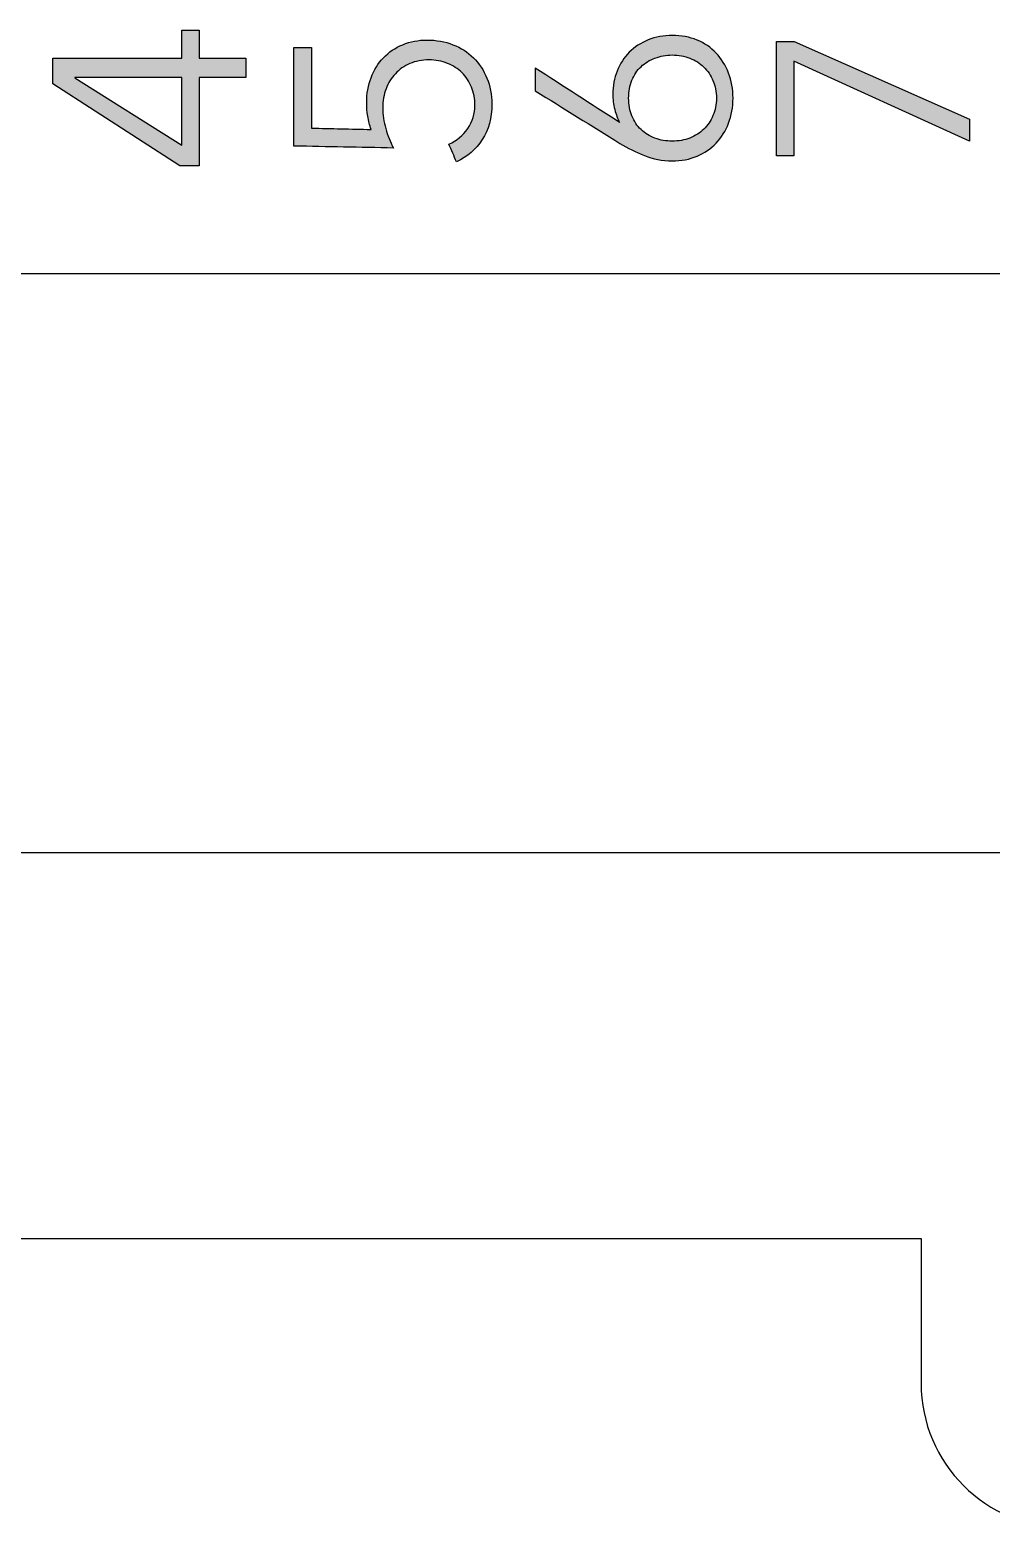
# Model space of a CAD drawing. Header units: millimetres. Extents: x 1 to 204, y 1 to 161.
# Drawn here: x 140.01 to 149.97, y 1 to 16.53 of the extents above; entities that cross this region are included whole.
import ezdxf

# ---------------------------------------------------------------- set-up
doc = ezdxf.new("R2010")
doc.units = ezdxf.units.MM
doc.header["$MEASUREMENT"] = 0
doc.layers.add('cut', color=1, linetype='Continuous', true_color=0xff0000)
doc.layers.add('raster', color=178, linetype='Continuous', true_color=0x000000)

msp = doc.modelspace()

# ---------------------------------------------------------------- hatches: boundary and pattern name
at = {"layer": 'raster'}
h = msp.add_hatch(color=256, dxfattribs=at)
h.paths.add_polyline_path([(141.589, 16.232), (141.589, 16.525), (141.767, 16.525), (141.767, 16.232), (142.25, 16.232), (142.25, 16.034), (141.767, 16.034), (141.767, 15.119), (141.569, 15.119), (140.25, 15.966), (140.25, 16.232)], flags=0)
h.paths.add_polyline_path([(140.479, 16.034), (141.589, 16.034), (141.589, 15.331), (140.479, 16.028)], flags=0)
h = msp.add_hatch(color=256, dxfattribs=at)
h.paths.add_polyline_path([(146.123, 15.568), (146.129, 15.573), (146.126, 15.576), (146.124, 15.579), (146.12, 15.585), (146.116, 15.592), (146.112, 15.598), (146.109, 15.605), (146.105, 15.613), (146.102, 15.62), (146.098, 15.628), (146.095, 15.636), (146.092, 15.644), (146.089, 15.653), (146.086, 15.662), (146.083, 15.671), (146.08, 15.681), (146.075, 15.701), (146.07, 15.721), (146.066, 15.741), (146.063, 15.761), (146.06, 15.781), (146.058, 15.801), (146.056, 15.82), (146.055, 15.84), (146.055, 15.859), (146.055, 15.875), (146.056, 15.891), (146.057, 15.907), (146.058, 15.923), (146.059, 15.938), (146.061, 15.954), (146.064, 15.969), (146.066, 15.984), (146.069, 15.999), (146.073, 16.014), (146.076, 16.029), (146.081, 16.043), (146.085, 16.058), (146.09, 16.072), (146.095, 16.086), (146.1, 16.1), (146.106, 16.114), (146.112, 16.128), (146.118, 16.141), (146.125, 16.154), (146.132, 16.167), (146.139, 16.18), (146.147, 16.192), (146.154, 16.204), (146.162, 16.216), (146.171, 16.228), (146.179, 16.24), (146.188, 16.251), (146.197, 16.262), (146.206, 16.273), (146.216, 16.283), (146.226, 16.294), (146.236, 16.304), (146.247, 16.314), (146.257, 16.323), (146.268, 16.333), (146.28, 16.342), (146.291, 16.35), (146.303, 16.359), (146.315, 16.367), (146.327, 16.375), (146.34, 16.382), (146.353, 16.39), (146.366, 16.397), (146.379, 16.404), (146.393, 16.41), (146.407, 16.416), (146.421, 16.422), (146.435, 16.428), (146.45, 16.433), (146.465, 16.438), (146.479, 16.443), (146.494, 16.447), (146.51, 16.451), (146.525, 16.454), (146.541, 16.457), (146.556, 16.46), (146.572, 16.462), (146.588, 16.464), (146.604, 16.466), (146.621, 16.467), (146.637, 16.468), (146.654, 16.469), (146.671, 16.469), (146.688, 16.469), (146.706, 16.468), (146.723, 16.467), (146.74, 16.466), (146.757, 16.464), (146.773, 16.462), (146.79, 16.46), (146.806, 16.457), (146.822, 16.454), (146.838, 16.45), (146.853, 16.446), (146.868, 16.442), (146.884, 16.437), (146.899, 16.432), (146.913, 16.427), (146.928, 16.421), (146.942, 16.415), (146.956, 16.408), (146.97, 16.402), (146.984, 16.394), (146.997, 16.387), (147.01, 16.379), (147.023, 16.371), (147.035, 16.363), (147.048, 16.354), (147.059, 16.345), (147.071, 16.336), (147.083, 16.327), (147.094, 16.317), (147.105, 16.307), (147.115, 16.296), (147.126, 16.285), (147.136, 16.274), (147.146, 16.263), (147.155, 16.251), (147.164, 16.24), (147.173, 16.228), (147.182, 16.215), (147.191, 16.203), (147.199, 16.19), (147.207, 16.177), (147.214, 16.164), (147.222, 16.15), (147.229, 16.136), (147.236, 16.122), (147.242, 16.108), (147.248, 16.094), (147.254, 16.079), (147.26, 16.064), (147.265, 16.049), (147.27, 16.034), (147.275, 16.018), (147.279, 16.003), (147.283, 15.987), (147.286, 15.971), (147.289, 15.955), (147.292, 15.938), (147.294, 15.922), (147.296, 15.905), (147.298, 15.888), (147.299, 15.871), (147.3, 15.854), (147.301, 15.837), (147.301, 15.819), (147.301, 15.802), (147.3, 15.784), (147.299, 15.767), (147.298, 15.75), (147.296, 15.733), (147.294, 15.716), (147.292, 15.7), (147.289, 15.684), (147.286, 15.667), (147.283, 15.651), (147.279, 15.636), (147.275, 15.62), (147.27, 15.605), (147.265, 15.589), (147.26, 15.574), (147.254, 15.559), (147.248, 15.545), (147.242, 15.53), (147.236, 15.516), (147.229, 15.502), (147.222, 15.488), (147.214, 15.475), (147.207, 15.461), (147.199, 15.448), (147.191, 15.436), (147.182, 15.423), (147.173, 15.411), (147.164, 15.399), (147.155, 15.387), (147.146, 15.375), (147.136, 15.364), (147.126, 15.353), (147.115, 15.342), (147.105, 15.332), (147.094, 15.322), (147.083, 15.312), (147.071, 15.302), (147.059, 15.293), (147.048, 15.284), (147.035, 15.275), (147.023, 15.267), (147.01, 15.259), (146.997, 15.251), (146.984, 15.244), (146.97, 15.237), (146.956, 15.23), (146.942, 15.224), (146.928, 15.218), (146.913, 15.212), (146.899, 15.206), (146.884, 15.201), (146.868, 15.197), (146.853, 15.192), (146.838, 15.188), (146.822, 15.185), (146.806, 15.181), (146.79, 15.179), (146.773, 15.176), (146.757, 15.174), (146.74, 15.172), (146.723, 15.171), (146.706, 15.17), (146.688, 15.17), (146.671, 15.169), (146.652, 15.17), (146.632, 15.17), (146.613, 15.171), (146.595, 15.173), (146.576, 15.175), (146.558, 15.177), (146.539, 15.18), (146.521, 15.183), (146.503, 15.186), (146.486, 15.19), (146.468, 15.195), (146.451, 15.2), (146.433, 15.205), (146.416, 15.211), (146.399, 15.217), (146.383, 15.223), (146.35, 15.237), (146.317, 15.251), (146.285, 15.266), (146.253, 15.282), (146.221, 15.298), (146.19, 15.315), (146.159, 15.332), (146.129, 15.35), (145.25, 15.895), (145.25, 16.13)], flags=0)
h.paths.add_polyline_path([(146.671, 15.373), (146.659, 15.373), (146.647, 15.373), (146.635, 15.374), (146.624, 15.375), (146.612, 15.376), (146.601, 15.377), (146.589, 15.379), (146.578, 15.381), (146.567, 15.383), (146.556, 15.385), (146.545, 15.388), (146.534, 15.39), (146.523, 15.393), (146.513, 15.397), (146.502, 15.4), (146.492, 15.404), (146.481, 15.408), (146.471, 15.412), (146.461, 15.417), (146.451, 15.421), (146.442, 15.426), (146.432, 15.431), (146.423, 15.436), (146.414, 15.442), (146.405, 15.447), (146.396, 15.453), (146.388, 15.459), (146.379, 15.466), (146.371, 15.472), (146.363, 15.479), (146.355, 15.486), (146.347, 15.493), (146.34, 15.5), (146.333, 15.508), (146.326, 15.516), (146.319, 15.523), (146.312, 15.532), (146.306, 15.54), (146.299, 15.548), (146.293, 15.557), (146.288, 15.566), (146.282, 15.575), (146.277, 15.585), (146.271, 15.594), (146.266, 15.604), (146.262, 15.614), (146.257, 15.624), (146.253, 15.634), (146.249, 15.645), (146.245, 15.655), (146.241, 15.666), (146.238, 15.677), (146.235, 15.688), (146.232, 15.699), (146.23, 15.711), (146.227, 15.722), (146.225, 15.734), (146.224, 15.746), (146.222, 15.757), (146.221, 15.77), (146.22, 15.782), (146.219, 15.794), (146.219, 15.807), (146.219, 15.819), (146.219, 15.832), (146.219, 15.844), (146.22, 15.857), (146.221, 15.869), (146.222, 15.881), (146.224, 15.893), (146.225, 15.905), (146.227, 15.916), (146.23, 15.928), (146.232, 15.939), (146.235, 15.95), (146.238, 15.961), (146.241, 15.972), (146.245, 15.983), (146.249, 15.994), (146.253, 16.004), (146.257, 16.015), (146.262, 16.025), (146.266, 16.035), (146.271, 16.044), (146.277, 16.054), (146.282, 16.063), (146.288, 16.072), (146.293, 16.081), (146.299, 16.09), (146.306, 16.098), (146.312, 16.107), (146.319, 16.115), (146.326, 16.123), (146.333, 16.131), (146.34, 16.138), (146.347, 16.145), (146.355, 16.153), (146.363, 16.16), (146.371, 16.166), (146.379, 16.173), (146.388, 16.179), (146.396, 16.185), (146.405, 16.191), (146.414, 16.197), (146.423, 16.202), (146.432, 16.207), (146.442, 16.212), (146.451, 16.217), (146.461, 16.222), (146.471, 16.226), (146.481, 16.23), (146.492, 16.234), (146.502, 16.238), (146.513, 16.242), (146.523, 16.245), (146.534, 16.248), (146.545, 16.251), (146.556, 16.253), (146.567, 16.256), (146.578, 16.258), (146.589, 16.26), (146.601, 16.261), (146.612, 16.263), (146.624, 16.264), (146.635, 16.264), (146.647, 16.265), (146.659, 16.265), (146.671, 16.266), (146.683, 16.265), (146.695, 16.265), (146.707, 16.264), (146.719, 16.264), (146.731, 16.262), (146.743, 16.261), (146.754, 16.259), (146.766, 16.257), (146.777, 16.255), (146.788, 16.253), (146.8, 16.25), (146.81, 16.247), (146.821, 16.244), (146.832, 16.241), (146.843, 16.237), (146.853, 16.233), (146.863, 16.229), (146.874, 16.225), (146.884, 16.22), (146.893, 16.215), (146.903, 16.21), (146.912, 16.205), (146.922, 16.199), (146.931, 16.194), (146.94, 16.188), (146.948, 16.182), (146.957, 16.176), (146.965, 16.169), (146.974, 16.163), (146.982, 16.156), (146.989, 16.149), (146.997, 16.141), (147.005, 16.134), (147.012, 16.126), (147.019, 16.118), (147.026, 16.11), (147.033, 16.102), (147.039, 16.094), (147.045, 16.085), (147.052, 16.076), (147.057, 16.067), (147.063, 16.058), (147.069, 16.049), (147.074, 16.04), (147.079, 16.03), (147.084, 16.02), (147.089, 16.01), (147.093, 16), (147.097, 15.99), (147.101, 15.979), (147.105, 15.969), (147.109, 15.958), (147.112, 15.947), (147.115, 15.936), (147.117, 15.925), (147.12, 15.914), (147.122, 15.902), (147.124, 15.891), (147.125, 15.879), (147.126, 15.868), (147.127, 15.856), (147.128, 15.844), (147.128, 15.832), (147.129, 15.819), (147.128, 15.807), (147.128, 15.795), (147.127, 15.783), (147.126, 15.771), (147.125, 15.759), (147.124, 15.747), (147.122, 15.736), (147.12, 15.725), (147.117, 15.713), (147.115, 15.702), (147.112, 15.691), (147.109, 15.68), (147.105, 15.67), (147.101, 15.659), (147.097, 15.649), (147.093, 15.638), (147.089, 15.628), (147.084, 15.618), (147.079, 15.608), (147.074, 15.599), (147.069, 15.589), (147.063, 15.58), (147.057, 15.571), (147.052, 15.562), (147.045, 15.553), (147.039, 15.545), (147.033, 15.536), (147.026, 15.528), (147.019, 15.52), (147.012, 15.512), (147.005, 15.505), (146.997, 15.497), (146.989, 15.49), (146.982, 15.483), (146.974, 15.476), (146.965, 15.469), (146.957, 15.463), (146.948, 15.456), (146.94, 15.45), (146.931, 15.445), (146.922, 15.439), (146.912, 15.434), (146.903, 15.428), (146.893, 15.423), (146.884, 15.418), (146.874, 15.414), (146.863, 15.41), (146.853, 15.405), (146.843, 15.401), (146.832, 15.398), (146.821, 15.394), (146.81, 15.391), (146.8, 15.388), (146.788, 15.386), (146.777, 15.383), (146.766, 15.381), (146.754, 15.379), (146.743, 15.377), (146.731, 15.376), (146.719, 15.375), (146.707, 15.374), (146.695, 15.373), (146.683, 15.373)], flags=0)
for points in [[(142.931, 16.342), (142.931, 15.508), (143.549, 15.494), (143.544, 15.511), (143.539, 15.527), (143.534, 15.544), (143.53, 15.561), (143.526, 15.578), (143.522, 15.596), (143.519, 15.613), (143.516, 15.631), (143.513, 15.649), (143.511, 15.667), (143.509, 15.685), (143.507, 15.702), (143.506, 15.72), (143.505, 15.737), (143.504, 15.754), (143.504, 15.771), (143.504, 15.789), (143.505, 15.806), (143.506, 15.823), (143.507, 15.84), (143.509, 15.857), (143.511, 15.874), (143.513, 15.89), (143.516, 15.907), (143.519, 15.923), (143.522, 15.939), (143.526, 15.955), (143.53, 15.97), (143.534, 15.986), (143.539, 16.001), (143.544, 16.016), (143.549, 16.031), (143.555, 16.046), (143.561, 16.06), (143.568, 16.074), (143.574, 16.088), (143.581, 16.102), (143.589, 16.116), (143.596, 16.129), (143.604, 16.142), (143.612, 16.155), (143.621, 16.167), (143.63, 16.18), (143.639, 16.192), (143.648, 16.203), (143.658, 16.215), (143.668, 16.226), (143.678, 16.237), (143.689, 16.248), (143.699, 16.259), (143.71, 16.269), (143.722, 16.279), (143.733, 16.288), (143.745, 16.297), (143.757, 16.306), (143.769, 16.315), (143.782, 16.323), (143.795, 16.331), (143.808, 16.339), (143.821, 16.346), (143.835, 16.353), (143.849, 16.36), (143.863, 16.367), (143.877, 16.373), (143.892, 16.379), (143.906, 16.384), (143.921, 16.389), (143.936, 16.394), (143.952, 16.398), (143.967, 16.402), (143.983, 16.406), (143.999, 16.409), (144.015, 16.412), (144.031, 16.414), (144.047, 16.416), (144.064, 16.418), (144.08, 16.419), (144.097, 16.42), (144.114, 16.421), (144.131, 16.421), (144.149, 16.421), (144.167, 16.42), (144.185, 16.419), (144.202, 16.418), (144.219, 16.416), (144.236, 16.414), (144.253, 16.412), (144.27, 16.409), (144.287, 16.406), (144.303, 16.402), (144.319, 16.398), (144.336, 16.394), (144.351, 16.389), (144.367, 16.384), (144.383, 16.379), (144.398, 16.373), (144.414, 16.367), (144.428, 16.36), (144.443, 16.353), (144.458, 16.346), (144.472, 16.339), (144.486, 16.331), (144.499, 16.323), (144.513, 16.315), (144.526, 16.306), (144.539, 16.297), (144.551, 16.288), (144.564, 16.279), (144.576, 16.269), (144.587, 16.259), (144.599, 16.248), (144.61, 16.237), (144.621, 16.226), (144.632, 16.215), (144.642, 16.203), (144.652, 16.191), (144.662, 16.179), (144.672, 16.167), (144.681, 16.154), (144.69, 16.141), (144.698, 16.128), (144.707, 16.114), (144.714, 16.1), (144.722, 16.086), (144.73, 16.072), (144.737, 16.057), (144.743, 16.042), (144.75, 16.027), (144.756, 16.011), (144.762, 15.996), (144.767, 15.98), (144.772, 15.964), (144.777, 15.948), (144.781, 15.931), (144.785, 15.915), (144.788, 15.898), (144.791, 15.881), (144.794, 15.864), (144.796, 15.847), (144.798, 15.829), (144.799, 15.811), (144.8, 15.793), (144.801, 15.775), (144.801, 15.757), (144.8, 15.73), (144.799, 15.704), (144.797, 15.678), (144.795, 15.653), (144.791, 15.628), (144.787, 15.603), (144.785, 15.592), (144.782, 15.58), (144.779, 15.568), (144.776, 15.556), (144.773, 15.545), (144.77, 15.534), (144.766, 15.523), (144.762, 15.512), (144.758, 15.501), (144.754, 15.49), (144.75, 15.479), (144.745, 15.469), (144.741, 15.459), (144.736, 15.448), (144.73, 15.438), (144.725, 15.428), (144.72, 15.418), (144.714, 15.409), (144.708, 15.399), (144.702, 15.39), (144.689, 15.371), (144.676, 15.353), (144.663, 15.336), (144.648, 15.319), (144.634, 15.303), (144.618, 15.287), (144.602, 15.272), (144.586, 15.257), (144.569, 15.243), (144.552, 15.229), (144.534, 15.216), (144.516, 15.203), (144.497, 15.191), (144.477, 15.18), (144.457, 15.169), (144.436, 15.158), (144.355, 15.342), (144.37, 15.349), (144.385, 15.356), (144.399, 15.364), (144.406, 15.368), (144.413, 15.372), (144.42, 15.376), (144.427, 15.381), (144.434, 15.385), (144.441, 15.39), (144.447, 15.395), (144.454, 15.399), (144.46, 15.404), (144.466, 15.409), (144.472, 15.414), (144.478, 15.42), (144.484, 15.425), (144.49, 15.43), (144.496, 15.436), (144.501, 15.442), (144.507, 15.447), (144.512, 15.453), (144.518, 15.459), (144.523, 15.465), (144.528, 15.472), (144.533, 15.478), (144.538, 15.484), (144.543, 15.491), (144.548, 15.497), (144.552, 15.504), (144.557, 15.511), (144.561, 15.518), (144.565, 15.525), (144.569, 15.532), (144.573, 15.539), (144.577, 15.546), (144.581, 15.553), (144.584, 15.56), (144.588, 15.567), (144.591, 15.575), (144.594, 15.582), (144.597, 15.589), (144.6, 15.597), (144.602, 15.604), (144.605, 15.611), (144.607, 15.619), (144.61, 15.627), (144.612, 15.634), (144.614, 15.642), (144.615, 15.65), (144.617, 15.657), (144.619, 15.665), (144.62, 15.673), (144.621, 15.681), (144.622, 15.689), (144.623, 15.697), (144.624, 15.705), (144.625, 15.713), (144.625, 15.721), (144.625, 15.729), (144.626, 15.737), (144.626, 15.746), (144.626, 15.758), (144.625, 15.771), (144.624, 15.783), (144.623, 15.796), (144.622, 15.808), (144.621, 15.82), (144.619, 15.832), (144.617, 15.844), (144.615, 15.855), (144.612, 15.867), (144.609, 15.878), (144.606, 15.89), (144.602, 15.901), (144.599, 15.912), (144.595, 15.923), (144.59, 15.934), (144.586, 15.944), (144.581, 15.955), (144.576, 15.965), (144.571, 15.975), (144.566, 15.985), (144.56, 15.995), (144.554, 16.004), (144.548, 16.014), (144.542, 16.023), (144.535, 16.032), (144.528, 16.041), (144.522, 16.049), (144.514, 16.058), (144.507, 16.066), (144.499, 16.074), (144.492, 16.082), (144.483, 16.09), (144.475, 16.097), (144.467, 16.104), (144.458, 16.111), (144.449, 16.118), (144.44, 16.125), (144.431, 16.131), (144.422, 16.137), (144.412, 16.143), (144.403, 16.149), (144.393, 16.155), (144.383, 16.16), (144.372, 16.165), (144.362, 16.17), (144.351, 16.175), (144.34, 16.179), (144.329, 16.184), (144.318, 16.188), (144.307, 16.191), (144.296, 16.195), (144.284, 16.198), (144.273, 16.201), (144.261, 16.204), (144.249, 16.206), (144.237, 16.208), (144.225, 16.21), (144.213, 16.211), (144.201, 16.212), (144.189, 16.213), (144.176, 16.214), (144.164, 16.215), (144.151, 16.215), (144.137, 16.215), (144.124, 16.214), (144.111, 16.213), (144.097, 16.212), (144.084, 16.211), (144.071, 16.209), (144.059, 16.207), (144.046, 16.205), (144.034, 16.203), (144.022, 16.2), (144.01, 16.197), (143.998, 16.193), (143.986, 16.19), (143.975, 16.185), (143.963, 16.181), (143.952, 16.177), (143.941, 16.172), (143.93, 16.167), (143.92, 16.161), (143.909, 16.156), (143.899, 16.15), (143.889, 16.144), (143.879, 16.138), (143.87, 16.131), (143.86, 16.125), (143.851, 16.118), (143.842, 16.111), (143.834, 16.103), (143.825, 16.096), (143.817, 16.088), (143.809, 16.08), (143.801, 16.072), (143.793, 16.064), (143.786, 16.055), (143.779, 16.046), (143.772, 16.037), (143.765, 16.028), (143.758, 16.019), (143.752, 16.009), (143.746, 16), (143.74, 15.99), (143.734, 15.98), (143.729, 15.969), (143.724, 15.959), (143.719, 15.948), (143.714, 15.937), (143.709, 15.926), (143.705, 15.915), (143.701, 15.904), (143.697, 15.892), (143.693, 15.881), (143.69, 15.869), (143.687, 15.857), (143.684, 15.845), (143.682, 15.833), (143.679, 15.821), (143.677, 15.808), (143.676, 15.796), (143.674, 15.783), (143.673, 15.77), (143.672, 15.757), (143.671, 15.744), (143.671, 15.731), (143.671, 15.718), (143.671, 15.691), (143.673, 15.664), (143.675, 15.637), (143.678, 15.611), (143.682, 15.584), (143.688, 15.557), (143.694, 15.531), (143.701, 15.504), (143.708, 15.478), (143.717, 15.452), (143.726, 15.426), (143.736, 15.401), (143.746, 15.376), (143.757, 15.351), (143.769, 15.326), (143.781, 15.302), (142.75, 15.322), (142.75, 16.342)], [(147.936, 16.407), (149.75, 15.602), (149.75, 15.373), (147.931, 16.201), (147.931, 15.22), (147.75, 15.22), (147.75, 16.407)]]:
    msp.add_hatch(color=256, dxfattribs=at).paths.add_polyline_path(points, flags=0)

# ---------------------------------------------------------------- linework, layer by layer
at = {"layer": 'cut'}
for p, q in [((129.25, 14), (161, 14)), ((129.25, 8), (163, 8)), ((132, 4), (149.25, 4)), ((149.25, 4), (149.25, 2.5))]:
    msp.add_line(p, q, dxfattribs=at)
msp.add_arc((150.75, 2.5), 1.5, 180, 270, dxfattribs=at)
at = {"layer": 'raster'}
for points in [[(141.589, 16.232), (141.589, 16.525), (141.767, 16.525), (141.767, 16.232), (142.25, 16.232), (142.25, 16.034), (141.767, 16.034), (141.767, 15.119), (141.569, 15.119), (140.25, 15.966), (140.25, 16.232)], [(147.936, 16.407), (149.75, 15.602), (149.75, 15.373), (147.931, 16.201), (147.931, 15.22), (147.75, 15.22), (147.75, 16.407)], [(140.479, 16.034), (140.479, 16.028), (141.589, 15.331), (141.589, 16.034)]]:
    msp.add_lwpolyline(points, close=True, dxfattribs=at)
for points, knots in [([(146.123, 15.568), (146.106, 15.604), (146.088, 15.646), (146.075, 15.701), (146.062, 15.755), (146.055, 15.808), (146.055, 15.859), (146.055, 15.945), (146.07, 16.026), (146.1, 16.1), (146.13, 16.175), (146.172, 16.239), (146.226, 16.294), (146.28, 16.348), (146.345, 16.391), (146.421, 16.422), (146.497, 16.453), (146.581, 16.469), (146.671, 16.469), (146.765, 16.469), (146.851, 16.453), (146.928, 16.421), (147.005, 16.389), (147.071, 16.344), (147.126, 16.285), (147.18, 16.227), (147.223, 16.158), (147.254, 16.079), (147.285, 16), (147.301, 15.913), (147.301, 15.819), (147.301, 15.725), (147.285, 15.638), (147.254, 15.559), (147.223, 15.48), (147.18, 15.411), (147.126, 15.353), (147.071, 15.295), (147.005, 15.25), (146.928, 15.218), (146.851, 15.185), (146.765, 15.169), (146.671, 15.169), (146.567, 15.169), (146.471, 15.187), (146.383, 15.223), (146.294, 15.259), (146.21, 15.301), (146.129, 15.35), (145.836, 15.532), (145.543, 15.714), (145.25, 15.895), (145.25, 15.974), (145.25, 16.052), (145.25, 16.13), (145.541, 15.943), (145.832, 15.755), (146.123, 15.568)], [0, 0, 0, 0, 1.052632, 1.052632, 1.052632, 2.105263, 2.105263, 2.105263, 3.157895, 3.157895, 3.157895, 4.210526, 4.210526, 4.210526, 5.263158, 5.263158, 5.263158, 6.315789, 6.315789, 6.315789, 7.368421, 7.368421, 7.368421, 8.421053, 8.421053, 8.421053, 9.473684, 9.473684, 9.473684, 10.526316, 10.526316, 10.526316, 11.578947, 11.578947, 11.578947, 12.631579, 12.631579, 12.631579, 13.684211, 13.684211, 13.684211, 14.736842, 14.736842, 14.736842, 15.789474, 15.789474, 15.789474, 16.842105, 16.842105, 16.842105, 17.894737, 17.894737, 17.894737, 18.947368, 18.947368, 18.947368, 20, 20, 20, 20]), ([(142.931, 16.342), (142.871, 16.342), (142.81, 16.342), (142.75, 16.342), (142.75, 16.002), (142.75, 15.662), (142.75, 15.322), (143.094, 15.315), (143.437, 15.309), (143.781, 15.302), (143.747, 15.366), (143.72, 15.434), (143.701, 15.504), (143.681, 15.575), (143.671, 15.646), (143.671, 15.718), (143.671, 15.789), (143.682, 15.855), (143.705, 15.915), (143.727, 15.976), (143.759, 16.028), (143.801, 16.072), (143.842, 16.116), (143.893, 16.151), (143.952, 16.177), (144.011, 16.202), (144.078, 16.215), (144.151, 16.215), (144.219, 16.215), (144.282, 16.203), (144.34, 16.179), (144.399, 16.156), (144.449, 16.123), (144.492, 16.082), (144.534, 16.04), (144.567, 15.991), (144.59, 15.934), (144.614, 15.876), (144.626, 15.814), (144.626, 15.746), (144.626, 15.657), (144.601, 15.577), (144.552, 15.504), (144.503, 15.432), (144.437, 15.378), (144.355, 15.342), (144.382, 15.281), (144.409, 15.219), (144.436, 15.158), (144.548, 15.213), (144.636, 15.29), (144.702, 15.39), (144.768, 15.49), (144.801, 15.612), (144.801, 15.757), (144.801, 15.855), (144.784, 15.945), (144.75, 16.027), (144.716, 16.109), (144.669, 16.179), (144.61, 16.237), (144.551, 16.296), (144.48, 16.341), (144.398, 16.373), (144.316, 16.405), (144.227, 16.421), (144.131, 16.421), (144.039, 16.421), (143.954, 16.405), (143.877, 16.373), (143.8, 16.341), (143.734, 16.296), (143.678, 16.237), (143.622, 16.179), (143.58, 16.11), (143.549, 16.031), (143.519, 15.952), (143.504, 15.865), (143.504, 15.771), (143.504, 15.726), (143.508, 15.679), (143.516, 15.631), (143.523, 15.583), (143.534, 15.538), (143.549, 15.494), (143.343, 15.499), (143.137, 15.504), (142.931, 15.508), (142.931, 15.786), (142.931, 16.064), (142.931, 16.342)], [-30, -30, -30, -30, -29, -29, -29, -28, -28, -28, -27, -27, -27, -26, -26, -26, -25, -25, -25, -24, -24, -24, -23, -23, -23, -22, -22, -22, -21, -21, -21, -20, -20, -20, -19, -19, -19, -18, -18, -18, -17, -17, -17, -16, -16, -16, -15, -15, -15, -14, -14, -14, -13, -13, -13, -12, -12, -12, -11, -11, -11, -10, -10, -10, -9, -9, -9, -8, -8, -8, -7, -7, -7, -6, -6, -6, -5, -5, -5, -4, -4, -4, -3, -3, -3, -2, -2, -2, -1, -1, -1, 0, 0, 0, 0]), ([(146.671, 15.373), (146.737, 15.373), (146.798, 15.384), (146.853, 15.405), (146.909, 15.427), (146.957, 15.458), (146.997, 15.497), (147.038, 15.537), (147.07, 15.584), (147.093, 15.638), (147.117, 15.693), (147.129, 15.753), (147.129, 15.819), (147.129, 15.885), (147.117, 15.945), (147.093, 16), (147.07, 16.055), (147.038, 16.102), (146.997, 16.141), (146.957, 16.181), (146.909, 16.211), (146.853, 16.233), (146.798, 16.255), (146.737, 16.266), (146.671, 16.266), (146.607, 16.266), (146.547, 16.255), (146.492, 16.234), (146.436, 16.214), (146.388, 16.184), (146.347, 16.145), (146.307, 16.107), (146.275, 16.06), (146.253, 16.004), (146.23, 15.949), (146.219, 15.887), (146.219, 15.819), (146.219, 15.751), (146.23, 15.69), (146.253, 15.634), (146.275, 15.579), (146.307, 15.532), (146.347, 15.493), (146.388, 15.454), (146.436, 15.425), (146.492, 15.404), (146.547, 15.383), (146.607, 15.373), (146.671, 15.373)], [0, 0, 0, 0, 1, 1, 1, 2, 2, 2, 3, 3, 3, 4, 4, 4, 5, 5, 5, 6, 6, 6, 7, 7, 7, 8, 8, 8, 9, 9, 9, 10, 10, 10, 11, 11, 11, 12, 12, 12, 13, 13, 13, 14, 14, 14, 15, 15, 15, 16, 16, 16, 16])]:
    msp.add_open_spline(points, degree=3, knots=knots, dxfattribs=at)

doc.saveas('drawing.dxf')
